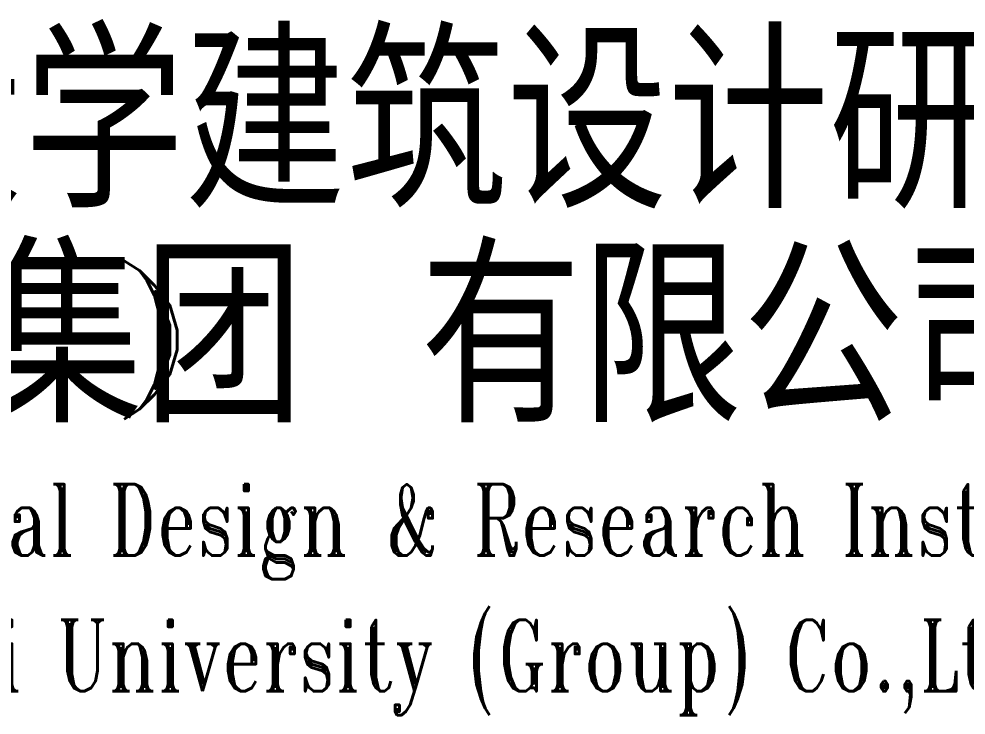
# Model space of a CAD drawing. Extents: x -1348811 to 123514, y -640545 to 749356.
# Drawn here: x -686939 to -685346, y 132034 to 133205 of the extents above; entities that cross this region are included whole.
import ezdxf
from ezdxf.enums import TextEntityAlignment as Align

# ---------------------------------------------------------------- set-up
doc = ezdxf.new("R2010")
doc.units = 0
doc.header["$LTSCALE"] = 10
doc.header["$MEASUREMENT"] = 0
doc.layers.get('0').update_dxf_attribs({"linetype": 'CONTINUOUS'})
doc.layers.add('STAIR', color=9, linetype='CONTINUOUS')
doc.layers.add('图框', color=7, linetype='CONTINUOUS')
doc.styles.add('TKZ1_tjhts.shx', font='tjromant.shx', dxfattribs={"bigfont": 'tjhts.shx'})

# ---------------------------------------------------------------- blocks, each defined once
blk = doc.blocks.new('TJAD_TK_LOGO')
at = {"style": 'TKZ1_tjhts.shx', "width": 0.7}
for s, p in [('Architectural Design & Research Institute of', (0.6, -1.0814)), ('Tongji University (Group) Co.,Ltd.', (0.6, -1.2887))]:
    blk.add_text(s, height=0.108983, dxfattribs=at).set_placement(p, align=Align.MIDDLE_CENTER)
at = {"layer": '图框', "style": 'TKZ1_tjhts.shx'}
for s, height, p in [('同济大学建筑设计研究院', 0.258835, (0.6, -0.4754)), (' 集团 有限公司', 0.25884, (0.6594, -0.8031))]:
    blk.add_text(s, height=height, dxfattribs=at).set_placement(p, align=Align.MIDDLE_CENTER)
at = {"layer": '图框', "style": 'TKZ1_tjhts.shx', "width": 1.7}
blk.add_text('(  )', height=0.15893, dxfattribs=at).set_placement((-0.44, -0.8747))
blk = doc.blocks.new('TJAD_TK_A1')
at = {"color": 1, "xscale": 22.02171320475964, "yscale": 22.02171320475964, "zscale": 22.02171320475958}
blk.add_blockref('TJAD_TK_LOGO', (1278.166, 705.775), dxfattribs=at)
blk = doc.blocks.new('TJAD_图框_A1')
at = {"layer": '图框'}
blk.add_blockref('TJAD_TK_A1', (0, 0), dxfattribs=at)

msp = doc.modelspace()

# ---------------------------------------------------------------- block references
at = {"layer": 'STAIR', "xscale": 50, "yscale": 50, "zscale": 50}
msp.add_blockref('TJAD_图框_A1', (-750823.1, 98264.6), dxfattribs=at)

doc.saveas('drawing.dxf')
